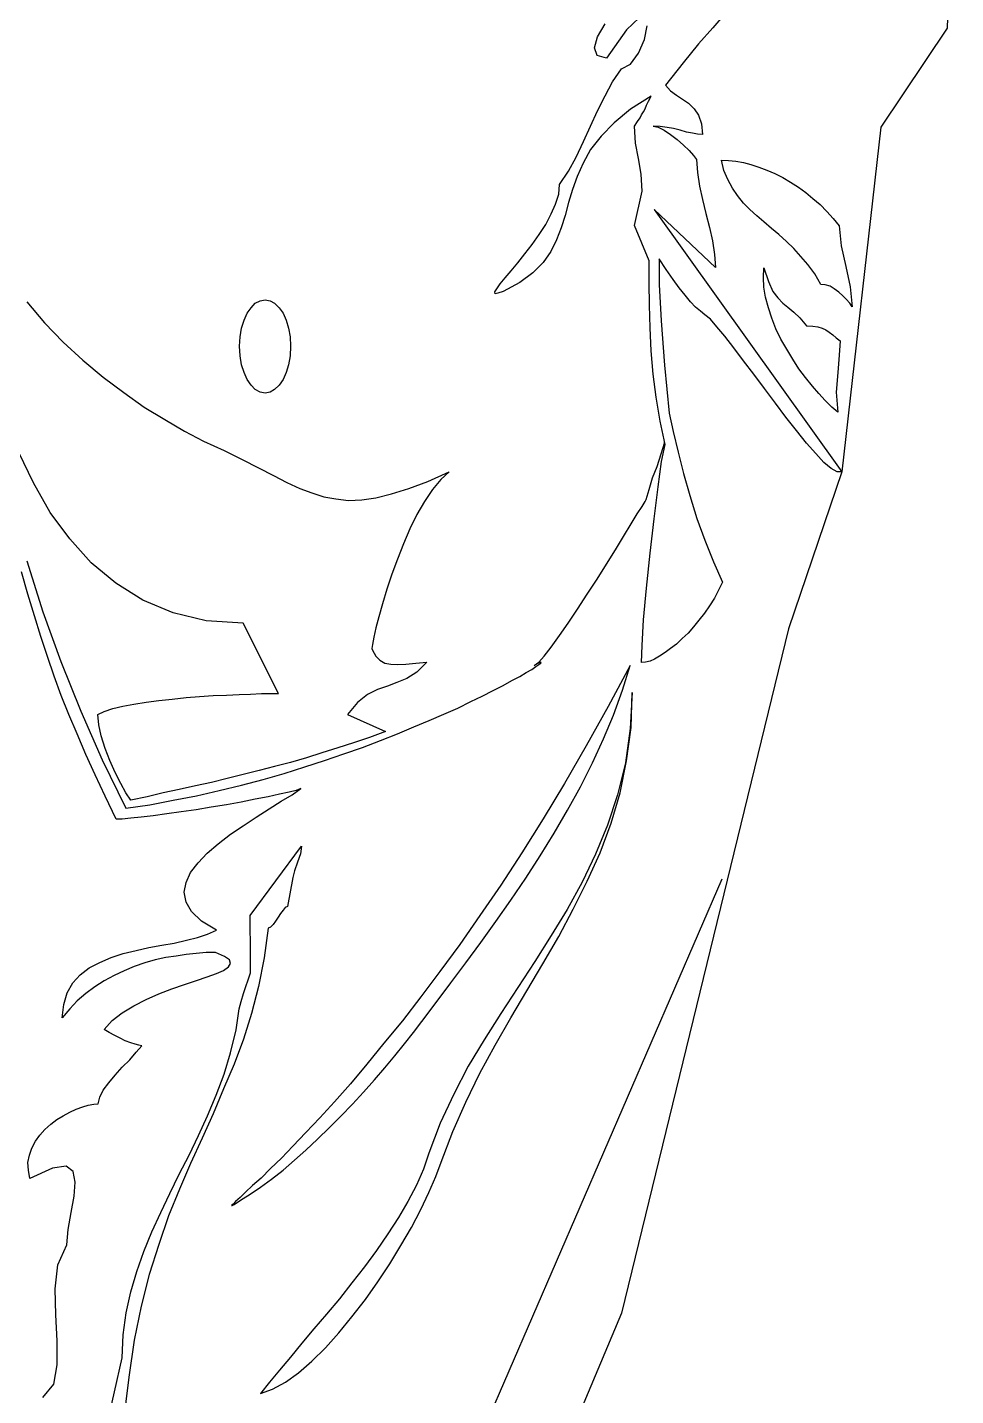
# Model space of a CAD drawing. Extents: x 3887 to 4506, y 5231 to 7083.
# Drawn here: x 4129 to 4499, y 5866 to 6412 of the extents above; entities that cross this region are included whole.
import ezdxf

# ---------------------------------------------------------------- set-up
doc = ezdxf.new("R2010")
doc.units = 0
doc.header["$LTSCALE"] = 1270
doc.header["$MEASUREMENT"] = 0
doc.layers.get('0').update_dxf_attribs({"linetype": 'CONTINUOUS'})

msp = doc.modelspace()

# ---------------------------------------------------------------- linework, layer by layer
at = {"linetype": 'CONTINUOUS'}
for p, q in [((4499.2, 6531.29), (4495.87, 6411.42)), ((4407.21, 6417.13), (4402.43, 6411.56)), ((4356.43, 6407.98), (4359.42, 6413.15)), ((4367.98, 6410.76), (4360.02, 6399.41)), ((4372.96, 6415.54), (4367.98, 6410.76)), ((4375.15, 6406.97), (4376.14, 6412.36)), ((4402.43, 6411.56), (4396.65, 6405.19)), ((4495.87, 6411.42), (4469.34, 6371.94)), ((4355.24, 6403.6), (4356.43, 6407.98)), ((4372.76, 6401.4), (4375.15, 6406.97)), ((4396.65, 6405.19), (4390.49, 6397.62)), ((4356.23, 6400.6), (4355.24, 6403.6)), ((4360.02, 6399.41), (4356.23, 6400.6)), ((4369.58, 6397.02), (4372.76, 6401.4)), ((4362.41, 6390.05), (4365.99, 6395.23)), ((4365.99, 6395.23), (4369.58, 6397.02)), ((4390.49, 6397.62), (4383.51, 6388.66)), ((4359.42, 6384.47), (4362.41, 6390.05)), ((4383.51, 6388.66), (4385.5, 6386.46)), ((4356.43, 6378.51), (4359.42, 6384.47)), ((4377.74, 6384.28), (4369.58, 6379.11)), ((4376.74, 6382.29), (4377.74, 6384.28)), ((4385.5, 6386.46), (4387.89, 6384.68)), ((4387.89, 6384.68), (4390.28, 6383.08)), ((4390.28, 6383.08), (4392.67, 6381.49)), ((4353.64, 6372.34), (4356.43, 6378.51)), ((4369.58, 6379.11), (4363, 6373.73)), ((4373.96, 6376.92), (4374.75, 6378.11)), ((4374.75, 6378.11), (4375.35, 6379.3)), ((4375.35, 6379.3), (4375.95, 6380.69)), ((4375.95, 6380.69), (4376.74, 6382.29)), ((4392.67, 6381.49), (4394.87, 6379.3)), ((4394.87, 6379.3), (4396.65, 6376.72)), ((4350.85, 6366.16), (4353.64, 6372.34)), ((4363, 6373.73), (4357.82, 6368.36)), ((4371.17, 6372.34), (4372.36, 6374.13)), ((4371.57, 6365.57), (4371.17, 6372.34)), ((4372.36, 6374.13), (4373.35, 6375.72)), ((4373.35, 6375.72), (4373.96, 6376.92)), ((4378.53, 6372.34), (4380.53, 6371.94)), ((4381.32, 6372.14), (4378.53, 6372.34)), ((4384.11, 6371.74), (4381.32, 6372.14)), ((4396.65, 6376.72), (4397.85, 6373.33)), ((4397.85, 6373.33), (4398.25, 6368.95)), ((4357.82, 6368.36), (4353.64, 6362.98)), ((4380.53, 6371.94), (4382.92, 6370.75)), ((4382.92, 6370.75), (4385.5, 6368.95)), ((4386.7, 6371.34), (4384.11, 6371.74)), ((4385.5, 6368.95), (4388.1, 6366.96)), ((4389.29, 6370.75), (4386.7, 6371.34)), ((4388.1, 6366.96), (4390.68, 6364.77)), ((4391.87, 6369.95), (4389.29, 6370.75)), ((4394.26, 6369.55), (4391.87, 6369.95)), ((4396.26, 6369.15), (4394.26, 6369.55)), ((4398.25, 6368.95), (4396.26, 6369.15)), ((4469.34, 6371.94), (4453.81, 6234.34)), ((4347.87, 6359.99), (4350.85, 6366.16)), ((4353.64, 6362.98), (4350.66, 6357.6)), ((4372.76, 6359.39), (4371.57, 6365.57)), ((4390.68, 6364.77), (4392.88, 6362.58)), ((4392.88, 6362.58), (4394.66, 6360.59)), ((4344.88, 6354.41), (4347.87, 6359.99)), ((4350.66, 6357.6), (4348.27, 6352.23)), ((4373.75, 6353.22), (4372.76, 6359.39)), ((4394.66, 6360.59), (4395.86, 6359)), ((4395.86, 6359), (4396.26, 6353.82)), ((4406.81, 6354.62), (4405.82, 6358.79)), ((4405.82, 6358.79), (4408.61, 6358.6)), ((4408.61, 6358.6), (4411.59, 6358.39)), ((4411.59, 6358.39), (4414.58, 6357.8)), ((4414.58, 6357.8), (4417.56, 6357.01)), ((4417.56, 6357.01), (4420.75, 6356.01)), ((4420.75, 6356.01), (4423.94, 6354.81)), ((4341.29, 6349.04), (4344.88, 6354.41)), ((4348.27, 6352.23), (4346.47, 6347.05)), ((4374.15, 6346.45), (4373.75, 6353.22)), ((4396.26, 6353.82), (4397.05, 6348.44)), ((4408.41, 6351.03), (4406.81, 6354.62)), ((4410.2, 6347.64), (4408.41, 6351.03)), ((4423.94, 6354.81), (4427.12, 6353.42)), ((4427.12, 6353.42), (4430.31, 6351.83)), ((4430.31, 6351.83), (4433.3, 6350.03)), ((4339.7, 6341.27), (4340.9, 6345.25)), ((4340.9, 6345.25), (4341.29, 6349.04)), ((4346.47, 6347.05), (4344.88, 6341.87)), ((4371.17, 6332.71), (4374.15, 6346.45)), ((4397.05, 6348.44), (4398.25, 6343.07)), ((4412.19, 6344.66), (4410.2, 6347.64)), ((4433.3, 6350.03), (4436.48, 6348.04)), ((4436.48, 6348.04), (4439.47, 6345.86)), ((4439.47, 6345.86), (4442.26, 6343.47)), ((4337.91, 6337.29), (4339.7, 6341.27)), ((4344.88, 6341.87), (4343.49, 6336.69)), ((4398.25, 6343.07), (4399.64, 6337.49)), ((4414.58, 6341.67), (4412.19, 6344.66)), ((4417.17, 6339.08), (4414.58, 6341.67)), ((4442.26, 6343.47), (4445.24, 6341.08)), ((4445.24, 6341.08), (4447.84, 6338.29)), ((4335.72, 6333.11), (4337.91, 6337.29)), ((4343.49, 6336.69), (4341.9, 6331.72)), ((4378.93, 6339.08), (4453.81, 6234.34)), ((4403.42, 6315.98), (4378.93, 6339.08)), ((4399.64, 6337.49), (4401.03, 6331.91)), ((4419.95, 6336.49), (4417.17, 6339.08)), ((4422.74, 6334.1), (4419.95, 6336.49)), ((4425.73, 6331.51), (4422.74, 6334.1)), ((4447.84, 6338.29), (4450.42, 6335.5)), ((4450.42, 6335.5), (4452.81, 6332.51)), ((4330.35, 6325.14), (4333.14, 6329.12)), ((4333.14, 6329.12), (4335.72, 6333.11)), ((4341.9, 6331.72), (4340.1, 6326.94)), ((4376.94, 6318.57), (4371.17, 6332.71)), ((4401.03, 6331.91), (4402.23, 6326.54)), ((4428.71, 6329.12), (4425.73, 6331.51)), ((4431.7, 6326.33), (4428.71, 6329.12)), ((4452.81, 6332.51), (4453.61, 6324.55)), ((4327.36, 6321.36), (4330.35, 6325.14)), ((4340.1, 6326.94), (4337.71, 6322.35)), ((4402.23, 6326.54), (4403.03, 6321.16)), ((4434.69, 6323.55), (4431.7, 6326.33)), ((4437.48, 6320.36), (4434.69, 6323.55)), ((4453.61, 6324.55), (4455.4, 6316.38)), ((4321.98, 6314.59), (4324.57, 6317.78)), ((4324.57, 6317.78), (4327.36, 6321.36)), ((4334.73, 6317.97), (4330.54, 6313.79)), ((4337.71, 6322.35), (4334.73, 6317.97)), ((4376.94, 6309.81), (4376.94, 6318.57)), ((4380.93, 6319.37), (4380.93, 6309.21)), ((4383.72, 6315.18), (4380.93, 6319.37)), ((4403.03, 6321.16), (4403.42, 6315.98)), ((4440.27, 6317.18), (4437.48, 6320.36)), ((4319.59, 6311.8), (4321.98, 6314.59)), ((4330.54, 6313.79), (4325.37, 6310.01)), ((4386.5, 6311.2), (4383.72, 6315.18)), ((4422.55, 6312), (4422.74, 6315.79)), ((4422.74, 6308.02), (4422.55, 6312)), ((4422.74, 6315.79), (4424.54, 6310.41)), ((4443.06, 6313.4), (4440.27, 6317.18)), ((4445.45, 6309.21), (4443.06, 6313.4)), ((4455.4, 6316.38), (4457.19, 6308.21)), ((4315.41, 6306.22), (4316.21, 6307.42)), ((4316.21, 6307.42), (4317.6, 6309.41)), ((4317.6, 6309.41), (4319.59, 6311.8)), ((4325.37, 6310.01), (4318.79, 6306.42)), ((4377.14, 6300.85), (4376.94, 6309.81)), ((4380.93, 6309.21), (4381.72, 6294.67)), ((4388.89, 6307.82), (4386.5, 6311.2)), ((4391.28, 6304.83), (4388.89, 6307.82)), ((4423.34, 6304.04), (4422.74, 6308.02)), ((4424.54, 6310.41), (4426.32, 6306.42)), ((4447.23, 6309.01), (4445.45, 6309.21)), ((4449.23, 6308.42), (4447.23, 6309.01)), ((4450.82, 6307.42), (4449.23, 6308.42)), ((4452.62, 6306.03), (4450.82, 6307.42)), ((4457.19, 6308.21), (4457.99, 6300.25)), ((4128.83, 6302.24), (4135.79, 6293.88)), ((4218.23, 6299.85), (4219.82, 6301.65)), ((4219.82, 6301.65), (4221.81, 6302.64)), ((4221.81, 6302.64), (4223.8, 6303.03)), ((4223.8, 6303.03), (4225.8, 6302.64)), ((4225.8, 6302.64), (4227.59, 6301.65)), ((4227.59, 6301.65), (4229.38, 6299.85)), ((4315.6, 6305.42), (4315.41, 6306.22)), ((4316.61, 6305.63), (4315.6, 6305.42)), ((4318.79, 6306.42), (4316.61, 6305.63)), ((4393.47, 6302.24), (4391.28, 6304.83)), ((4395.46, 6300.05), (4393.47, 6302.24)), ((4424.54, 6299.85), (4423.34, 6304.04)), ((4426.32, 6306.42), (4428.32, 6303.83)), ((4428.32, 6303.83), (4430.31, 6301.65)), ((4430.31, 6301.65), (4432.3, 6300.05)), ((4454.21, 6304.63), (4452.62, 6306.03)), ((4455.6, 6303.24), (4454.21, 6304.63)), ((4457, 6301.65), (4455.6, 6303.24)), ((4457.99, 6300.25), (4457, 6301.65)), ((4215.44, 6294.88), (4216.64, 6297.66)), ((4216.64, 6297.66), (4218.23, 6299.85)), ((4229.38, 6299.85), (4230.97, 6297.66)), ((4230.97, 6297.66), (4232.17, 6294.88)), ((4377.34, 6291.89), (4377.14, 6300.85)), ((4397.45, 6298.46), (4395.46, 6300.05)), ((4399.25, 6297.06), (4397.45, 6298.46)), ((4401.43, 6295.27), (4399.25, 6297.06)), ((4425.93, 6295.67), (4424.54, 6299.85)), ((4427.52, 6291.49), (4425.93, 6295.67)), ((4432.3, 6300.05), (4434.69, 6298.06)), ((4434.69, 6298.06), (4437.08, 6295.87)), ((4437.08, 6295.87), (4439.67, 6292.68)), ((4135.79, 6293.88), (4143.36, 6286.11)), ((4213.85, 6288.3), (4214.44, 6291.69)), ((4214.44, 6291.69), (4215.44, 6294.88)), ((4232.17, 6294.88), (4233.17, 6291.69)), ((4233.17, 6291.69), (4233.76, 6288.3)), ((4377.74, 6282.73), (4377.34, 6291.89)), ((4381.72, 6294.67), (4383.11, 6276.95)), ((4404.03, 6292.28), (4401.43, 6295.27)), ((4407.21, 6288.5), (4404.03, 6292.28)), ((4429.51, 6287.31), (4427.52, 6291.49)), ((4439.67, 6292.68), (4442.26, 6292.49)), ((4442.26, 6292.49), (4444.25, 6292.28)), ((4444.25, 6292.28), (4446.04, 6291.69)), ((4446.04, 6291.69), (4447.44, 6291.09)), ((4447.44, 6291.09), (4448.83, 6290.1)), ((4143.36, 6286.11), (4151.12, 6278.94)), ((4213.65, 6284.52), (4213.85, 6288.3)), ((4233.76, 6288.3), (4233.96, 6284.52)), ((4410.79, 6283.92), (4407.21, 6288.5)), ((4431.9, 6283.32), (4429.51, 6287.31)), ((4448.83, 6290.1), (4450.23, 6289.1)), ((4450.23, 6289.1), (4451.61, 6287.9)), ((4451.61, 6287.9), (4453.21, 6286.71)), ((4453.21, 6286.71), (4452.81, 6280.93)), ((4213.85, 6280.74), (4213.65, 6284.52)), ((4214.44, 6277.15), (4213.85, 6280.74)), ((4233.76, 6280.74), (4233.17, 6277.15)), ((4233.96, 6284.52), (4233.76, 6280.74)), ((4378.53, 6273.36), (4377.74, 6282.73)), ((4414.58, 6278.74), (4410.79, 6283.92)), ((4434.29, 6279.34), (4431.9, 6283.32)), ((4436.68, 6275.56), (4434.29, 6279.34)), ((4452.81, 6280.93), (4452.22, 6273.97)), ((4151.12, 6278.94), (4159.29, 6272.17)), ((4215.44, 6273.97), (4214.44, 6277.15)), ((4216.64, 6271.18), (4215.44, 6273.97)), ((4232.17, 6273.97), (4230.97, 6271.18)), ((4233.17, 6277.15), (4232.17, 6273.97)), ((4383.11, 6276.95), (4384.91, 6257.83)), ((4418.76, 6273.36), (4414.58, 6278.74)), ((4439.27, 6271.98), (4436.68, 6275.56)), ((4452.22, 6273.97), (4451.61, 6266.2)), ((4159.29, 6272.17), (4167.45, 6266)), ((4218.23, 6268.98), (4216.64, 6271.18)), ((4219.82, 6267.2), (4218.23, 6268.98)), ((4229.38, 6268.98), (4227.59, 6267.2)), ((4230.97, 6271.18), (4229.38, 6268.98)), ((4379.73, 6264.21), (4378.53, 6273.36)), ((4422.94, 6267.59), (4418.76, 6273.36)), ((4442.06, 6268.59), (4439.27, 6271.98)), ((4444.65, 6265.6), (4442.06, 6268.59)), ((4167.45, 6266), (4175.61, 6260.22)), ((4221.81, 6266.2), (4219.82, 6267.2)), ((4223.8, 6265.8), (4221.81, 6266.2)), ((4225.8, 6266.2), (4223.8, 6265.8)), ((4227.59, 6267.2), (4225.8, 6266.2)), ((4381.32, 6254.65), (4379.73, 6264.21)), ((4427.32, 6261.82), (4422.94, 6267.59)), ((4447.23, 6262.82), (4444.65, 6265.6)), ((4451.61, 6266.2), (4452.22, 6258.23)), ((4175.61, 6260.22), (4183.78, 6255.24)), ((4384.91, 6257.83), (4386.5, 6250.46)), ((4431.5, 6256.24), (4427.32, 6261.82)), ((4449.83, 6260.22), (4447.23, 6262.82)), ((4452.22, 6258.23), (4449.83, 6260.22)), ((4183.78, 6255.24), (4191.74, 6250.67)), ((4383.32, 6245.29), (4381.32, 6254.65)), ((4435.69, 6250.86), (4431.5, 6256.24)), ((4191.74, 6250.67), (4199.31, 6246.68)), ((4199.31, 6246.68), (4207.48, 6242.9)), ((4386.5, 6250.46), (4388.5, 6242.3)), ((4439.67, 6245.89), (4435.69, 6250.86)), ((4131.41, 6229.96), (4125.64, 6242.1)), ((4207.48, 6242.9), (4214.65, 6239.31)), ((4380.13, 6236.53), (4381.72, 6241.51)), ((4381.72, 6241.51), (4383.11, 6245.89)), ((4381.92, 6238.52), (4383.32, 6245.29)), ((4383.11, 6245.89), (4383.11, 6246.29)), ((4388.5, 6242.3), (4390.68, 6233.74)), ((4443.46, 6241.7), (4439.67, 6245.89)), ((4446.64, 6238.12), (4443.46, 6241.7)), ((4214.65, 6239.31), (4221.22, 6235.93)), ((4221.22, 6235.93), (4227.19, 6232.94)), ((4378.34, 6231.95), (4380.13, 6236.53)), ((4380.53, 6228.36), (4381.92, 6238.52)), ((4449.62, 6235.73), (4446.64, 6238.12)), ((4452.01, 6234.34), (4449.62, 6235.73)), ((4227.19, 6232.94), (4232.56, 6230.15)), ((4232.56, 6230.15), (4237.74, 6227.76)), ((4281.16, 6227.76), (4288.72, 6230.55)), ((4288.72, 6230.55), (4297.29, 6234.34)), ((4293.9, 6231.35), (4290.52, 6227.37)), ((4297.29, 6234.34), (4293.9, 6231.35)), ((4376.94, 6227.37), (4378.34, 6231.95)), ((4390.68, 6233.74), (4393.27, 6224.98)), ((4453.81, 6234.34), (4432.57, 6171.69)), ((4453.81, 6234.34), (4452.01, 6234.34)), ((4138.18, 6218.21), (4131.41, 6229.96)), ((4237.74, 6227.76), (4242.52, 6225.97)), ((4242.52, 6225.97), (4247.31, 6224.38)), ((4268.01, 6223.98), (4274.19, 6225.57)), ((4274.19, 6225.57), (4281.16, 6227.76)), ((4290.52, 6227.37), (4287.33, 6222.59)), ((4375.74, 6223.38), (4376.94, 6227.37)), ((4378.93, 6215.61), (4380.53, 6228.36)), ((4393.27, 6224.98), (4396.06, 6215.82)), ((4247.31, 6224.38), (4252.09, 6223.58)), ((4252.09, 6223.58), (4257.06, 6222.99)), ((4257.06, 6222.99), (4262.44, 6223.18)), ((4262.44, 6223.18), (4268.01, 6223.98)), ((4287.33, 6222.59), (4284.34, 6217.41)), ((4372.16, 6217.61), (4374.15, 6220.6)), ((4374.15, 6220.6), (4375.35, 6222.59)), ((4375.35, 6222.59), (4375.74, 6223.38)), ((4145.94, 6207.65), (4138.18, 6218.21)), ((4284.34, 6217.41), (4281.55, 6211.63)), ((4369.77, 6213.62), (4372.16, 6217.61)), ((4377.34, 6201.88), (4378.93, 6215.61)), ((4396.06, 6215.82), (4399.25, 6207.06)), ((4281.55, 6211.63), (4278.97, 6205.66)), ((4363.6, 6203.27), (4366.79, 6208.65)), ((4366.79, 6208.65), (4369.77, 6213.62)), ((4154.51, 6198.09), (4145.94, 6207.65)), ((4278.97, 6205.66), (4276.58, 6199.49)), ((4360.02, 6197.49), (4363.6, 6203.27)), ((4399.25, 6207.06), (4402.63, 6198.49)), ((4128.83, 6198.89), (4135.2, 6178.58)), ((4164.26, 6189.93), (4154.51, 6198.09)), ((4276.58, 6199.49), (4274.39, 6193.51)), ((4356.23, 6191.52), (4360.02, 6197.49)), ((4375.95, 6187.93), (4377.34, 6201.88)), ((4402.63, 6198.49), (4406.21, 6190.32)), ((4129.23, 6185.55), (4126.63, 6194.51)), ((4274.39, 6193.51), (4272.39, 6187.54)), ((4175.02, 6183.16), (4164.26, 6189.93)), ((4272.39, 6187.54), (4270.6, 6181.77)), ((4352.25, 6185.55), (4356.23, 6191.52)), ((4374.75, 6175.39), (4375.95, 6187.93)), ((4404.62, 6187.14), (4403.03, 6183.95)), ((4406.21, 6190.32), (4404.62, 6187.14)), ((4131.81, 6176.99), (4129.23, 6185.55)), ((4187.16, 6178.18), (4175.02, 6183.16)), ((4270.6, 6181.77), (4269.21, 6176.59)), ((4348.46, 6179.57), (4352.25, 6185.55)), ((4401.03, 6180.97), (4399.04, 6177.98)), ((4403.03, 6183.95), (4401.03, 6180.97)), ((4134.4, 6168.62), (4131.81, 6176.99)), ((4135.2, 6178.58), (4142.37, 6158.66)), ((4200.31, 6174.99), (4187.16, 6178.18)), ((4269.21, 6176.59), (4268.01, 6172.2)), ((4344.68, 6174), (4348.46, 6179.57)), ((4399.04, 6177.98), (4396.86, 6175.19)), ((4215.04, 6174), (4200.31, 6174.99)), ((4229.19, 6145.92), (4215.04, 6174)), ((4268.01, 6172.2), (4267.22, 6168.42)), ((4341.29, 6169.02), (4344.68, 6174)), ((4432.57, 6171.69), (4365.94, 5898.65)), ((4374.15, 6165.03), (4374.75, 6175.39)), ((4394.66, 6172.6), (4392.48, 6170.02)), ((4396.86, 6175.19), (4394.66, 6172.6)), ((4136.99, 6160.65), (4134.4, 6168.62)), ((4266.62, 6165.43), (4266.42, 6163.84)), ((4267.22, 6168.42), (4266.62, 6165.43)), ((4337.91, 6164.44), (4341.29, 6169.02)), ((4373.96, 6158.26), (4374.15, 6165.03)), ((4387.89, 6165.64), (4385.5, 6163.84)), ((4390.09, 6167.82), (4387.89, 6165.64)), ((4392.48, 6170.02), (4390.09, 6167.82)), ((4139.77, 6152.89), (4136.99, 6160.65)), ((4266.42, 6163.84), (4266.62, 6163.25)), ((4266.62, 6163.25), (4268.01, 6160.86)), ((4268.01, 6160.86), (4269.61, 6159.26)), ((4269.61, 6159.26), (4271.6, 6158.07)), ((4332.93, 6158.47), (4335.13, 6160.86)), ((4335.13, 6160.86), (4337.91, 6164.44)), ((4379.13, 6159.66), (4377.34, 6158.87)), ((4381.12, 6160.86), (4379.13, 6159.66)), ((4383.32, 6162.25), (4381.12, 6160.86)), ((4385.5, 6163.84), (4383.32, 6162.25)), ((4142.37, 6158.66), (4150.32, 6138.95)), ((4271.6, 6158.07), (4273.99, 6157.67)), ((4273.99, 6157.67), (4276.78, 6157.47)), ((4276.78, 6157.47), (4279.96, 6157.67)), ((4279.96, 6157.67), (4283.94, 6158.07)), ((4284.34, 6154.49), (4280.36, 6151.89)), ((4283.94, 6158.07), (4288.32, 6158.47)), ((4288.32, 6158.47), (4284.34, 6154.49)), ((4325.37, 6152.69), (4327.96, 6154.28)), ((4327.96, 6154.28), (4330.14, 6155.48)), ((4330.14, 6155.48), (4331.74, 6156.67)), ((4331.14, 6157.07), (4332.93, 6158.47)), ((4332.53, 6157.87), (4331.14, 6157.07)), ((4331.74, 6156.67), (4332.93, 6157.47)), ((4333.53, 6158.26), (4332.53, 6157.87)), ((4332.93, 6157.47), (4333.73, 6158.07)), ((4333.93, 6158.26), (4333.53, 6158.26)), ((4333.73, 6158.07), (4333.93, 6158.26)), ((4369.37, 6157.07), (4360.61, 6140.74)), ((4366.39, 6147.31), (4369.37, 6157.07)), ((4375.55, 6158.47), (4373.96, 6158.26)), ((4377.34, 6158.87), (4375.55, 6158.47)), ((4142.56, 6145.12), (4139.77, 6152.89)), ((4272.6, 6148.91), (4268.61, 6147.51)), ((4276.38, 6150.3), (4272.6, 6148.91)), ((4280.36, 6151.89), (4276.38, 6150.3)), ((4314.81, 6147.11), (4318.79, 6149.11)), ((4318.79, 6149.11), (4322.18, 6151.1)), ((4322.18, 6151.1), (4325.37, 6152.69)), ((4145.54, 6137.56), (4142.56, 6145.12)), ((4176.41, 6142.53), (4181.39, 6143.13)), ((4181.39, 6143.13), (4186.76, 6143.73)), ((4186.76, 6143.73), (4192.34, 6144.33)), ((4192.34, 6144.33), (4197.72, 6144.73)), ((4197.72, 6144.73), (4203.1, 6145.12)), ((4203.1, 6145.12), (4208.47, 6145.32)), ((4208.47, 6145.32), (4213.45, 6145.52)), ((4213.45, 6145.52), (4218.03, 6145.72)), ((4218.03, 6145.72), (4222.42, 6145.92)), ((4222.42, 6145.92), (4226, 6145.92)), ((4226, 6145.92), (4229.19, 6145.92)), ((4264.63, 6145.52), (4260.64, 6142.34)), ((4268.61, 6147.51), (4264.63, 6145.52)), ((4300.67, 6140.14), (4305.85, 6142.73)), ((4305.85, 6142.73), (4310.43, 6144.92)), ((4310.43, 6144.92), (4314.81, 6147.11)), ((4362.81, 6137.35), (4366.39, 6147.31)), ((4370.17, 6146.32), (4369.37, 6131.99)), ((4369.77, 6132.39), (4370.17, 6146.32)), ((4148.93, 6129.8), (4145.54, 6137.56)), ((4150.32, 6138.95), (4158.89, 6119.44)), ((4157.09, 6137.56), (4159.68, 6138.75)), ((4157.49, 6133.37), (4157.09, 6137.56)), ((4159.68, 6138.75), (4163.07, 6139.95)), ((4163.07, 6139.95), (4167.05, 6140.94)), ((4167.05, 6140.94), (4171.44, 6141.73)), ((4171.44, 6141.73), (4176.41, 6142.53)), ((4260.64, 6142.34), (4256.66, 6137.56)), ((4256.66, 6137.56), (4271.8, 6130.79)), ((4289.32, 6135.17), (4295.09, 6137.75)), ((4295.09, 6137.75), (4300.67, 6140.14)), ((4360.61, 6140.74), (4351.85, 6125.02)), ((4358.82, 6127.81), (4362.81, 6137.35)), ((4158.49, 6129), (4157.49, 6133.37)), ((4276.58, 6129.8), (4283.15, 6132.58)), ((4283.15, 6132.58), (4289.32, 6135.17)), ((4369.37, 6131.99), (4367.58, 6118.25)), ((4367.98, 6119.05), (4369.77, 6132.39)), ((4152.31, 6121.63), (4148.93, 6129.8)), ((4160.08, 6124.02), (4158.49, 6129)), ((4265.42, 6128.4), (4259.05, 6126.21)), ((4262.63, 6124.42), (4269.81, 6127.2)), ((4271.8, 6130.79), (4265.42, 6128.4)), ((4269.81, 6127.2), (4276.58, 6129.8)), ((4354.44, 6118.25), (4358.82, 6127.81)), ((4156.1, 6113.47), (4152.31, 6121.63)), ((4161.87, 6119.24), (4160.08, 6124.02)), ((4246.51, 6122.23), (4240.33, 6120.24)), ((4252.88, 6124.22), (4246.51, 6122.23)), ((4247.5, 6119.24), (4255.27, 6121.83)), ((4259.05, 6126.21), (4252.88, 6124.22)), ((4255.27, 6121.83), (4262.63, 6124.42)), ((4351.85, 6125.02), (4343.28, 6110.08)), ((4158.89, 6119.44), (4168.25, 6100.13)), ((4164.06, 6114.46), (4161.87, 6119.24)), ((4227.59, 6116.85), (4221.42, 6115.26)), ((4233.96, 6118.44), (4227.59, 6116.85)), ((4231.37, 6114.06), (4239.73, 6116.66)), ((4240.33, 6120.24), (4233.96, 6118.44)), ((4239.73, 6116.66), (4247.5, 6119.24)), ((4349.66, 6108.69), (4354.44, 6118.25)), ((4367.58, 6118.25), (4364.4, 6105.5)), ((4365.39, 6106.3), (4367.98, 6119.05)), ((4160.08, 6104.91), (4156.1, 6113.47)), ((4166.26, 6110.08), (4164.06, 6114.46)), ((4168.25, 6106.3), (4166.26, 6110.08)), ((4202.5, 6110.48), (4196.12, 6109.09)), ((4208.67, 6112.07), (4202.5, 6110.48)), ((4215.04, 6113.67), (4208.67, 6112.07)), ((4214.44, 6109.29), (4223.01, 6111.67)), ((4221.42, 6115.26), (4215.04, 6113.67)), ((4223.01, 6111.67), (4231.37, 6114.06)), ((4343.28, 6110.08), (4334.73, 6095.94)), ((4164.46, 6095.75), (4160.08, 6104.91)), ((4170.24, 6103.31), (4168.25, 6106.3)), ((4176.81, 6104.71), (4170.24, 6103.31)), ((4183.18, 6106.3), (4176.81, 6104.71)), ((4189.55, 6107.69), (4183.18, 6106.3)), ((4187.16, 6103.31), (4196.52, 6105.1)), ((4196.12, 6109.09), (4189.55, 6107.69)), ((4196.52, 6105.1), (4205.49, 6107.29)), ((4205.49, 6107.29), (4214.44, 6109.29)), ((4225, 6104.71), (4219.82, 6103.71)), ((4229.58, 6105.7), (4225, 6104.71)), ((4233.36, 6106.5), (4229.58, 6105.7)), ((4230.18, 6102.91), (4234.56, 6105.5)), ((4236.15, 6107.29), (4233.36, 6106.5)), ((4234.56, 6105.5), (4238.14, 6108.09)), ((4238.14, 6108.09), (4236.15, 6107.29)), ((4344.48, 6099.33), (4349.66, 6108.69)), ((4364.4, 6105.5), (4360.42, 6093.36)), ((4361.81, 6094.15), (4365.39, 6106.3)), ((4168.25, 6100.13), (4177.81, 6101.52)), ((4177.81, 6101.52), (4187.16, 6103.31)), ((4196.33, 6099.52), (4190.35, 6098.73)), ((4202.3, 6100.52), (4196.33, 6099.52)), ((4208.47, 6101.52), (4202.3, 6100.52)), ((4214.25, 6102.52), (4208.47, 6101.52)), ((4219.82, 6103.71), (4214.25, 6102.52)), ((4220.22, 6096.54), (4225.4, 6099.92)), ((4225.4, 6099.92), (4230.18, 6102.91)), ((4339.11, 6090.17), (4344.48, 6099.33)), ((4166.85, 6095.75), (4164.46, 6095.75)), ((4170.24, 6096.14), (4166.85, 6095.75)), ((4174.42, 6096.54), (4170.24, 6096.14)), ((4179.2, 6097.14), (4174.42, 6096.54)), ((4184.58, 6097.93), (4179.2, 6097.14)), ((4190.35, 6098.73), (4184.58, 6097.93)), ((4215.04, 6093.15), (4220.22, 6096.54)), ((4334.73, 6095.94), (4326.16, 6082.4)), ((4357.43, 6082.4), (4361.81, 6094.15)), ((4205.09, 6085.99), (4210.06, 6089.77)), ((4210.06, 6089.77), (4215.04, 6093.15)), ((4333.53, 6081.21), (4339.11, 6090.17)), ((4360.42, 6093.36), (4355.64, 6081.81)), ((4200.71, 6082.21), (4205.09, 6085.99)), ((4217.83, 6057.32), (4238.34, 6085)), ((4238.34, 6085), (4237.95, 6082)), ((4194.13, 6074.44), (4197.13, 6078.42)), ((4197.13, 6078.42), (4200.71, 6082.21)), ((4236.75, 6078.62), (4235.56, 6075.23)), ((4237.95, 6082), (4236.75, 6078.62)), ((4326.16, 6082.4), (4317.8, 6069.46)), ((4327.75, 6072.24), (4333.53, 6081.21)), ((4355.64, 6081.81), (4350.26, 6070.65)), ((4352.25, 6071.05), (4357.43, 6082.4)), ((4192.34, 6070.46), (4194.13, 6074.44)), ((4234.95, 6072.45), (4232.77, 6060.9)), ((4235.56, 6075.23), (4234.95, 6072.45)), ((4405.92, 6071.79), (4299.32, 5825.39)), ((4321.78, 6063.48), (4327.75, 6072.24)), ((4191.55, 6066.67), (4192.34, 6070.46)), ((4192.34, 6062.69), (4191.55, 6066.67)), ((4317.8, 6069.46), (4309.44, 6057.32)), ((4350.26, 6070.65), (4344.29, 6059.7)), ((4346.67, 6059.9), (4352.25, 6071.05)), ((4194.53, 6058.91), (4192.34, 6062.69)), ((4232.77, 6060.9), (4231.77, 6060.5)), ((4315.81, 6054.92), (4321.78, 6063.48)), ((4198.51, 6055.12), (4194.53, 6058.91)), ((4217.83, 6052.73), (4217.83, 6057.32)), ((4228.98, 6056.71), (4227.99, 6055.12)), ((4229.98, 6058.11), (4228.98, 6056.71)), ((4230.97, 6059.5), (4229.98, 6058.11)), ((4231.77, 6060.5), (4230.97, 6059.5)), ((4309.44, 6057.32), (4301.47, 6045.76)), ((4344.29, 6059.7), (4337.91, 6049.34)), ((4340.9, 6048.95), (4346.67, 6059.9)), ((4196.92, 6048.55), (4200.9, 6049.94)), ((4204.49, 6051.54), (4198.51, 6055.12)), ((4200.9, 6049.94), (4204.49, 6051.54)), ((4218.03, 6045.76), (4217.83, 6052.73)), ((4225, 6052.33), (4223.41, 6040.39)), ((4226, 6052.73), (4225, 6052.33)), ((4226.99, 6053.73), (4226, 6052.73)), ((4227.99, 6055.12), (4226.99, 6053.73)), ((4309.84, 6046.55), (4315.81, 6054.92)), ((4172.43, 6043.37), (4177.41, 6044.56)), ((4177.41, 6044.56), (4182.59, 6045.56)), ((4182.59, 6045.56), (4187.56, 6046.36)), ((4187.56, 6046.36), (4192.54, 6047.55)), ((4192.54, 6047.55), (4196.92, 6048.55)), ((4218.03, 6038.79), (4218.03, 6045.76)), ((4301.47, 6045.76), (4293.5, 6035.01)), ((4303.86, 6038.4), (4309.84, 6046.55)), ((4337.91, 6049.34), (4331.34, 6038.99)), ((4334.52, 6038), (4340.9, 6048.95)), ((4157.89, 6038.59), (4162.47, 6040.58)), ((4162.47, 6040.58), (4167.25, 6042.17)), ((4167.25, 6042.17), (4172.43, 6043.37)), ((4179.99, 6039.59), (4175.82, 6038.4)), ((4184.18, 6040.58), (4179.99, 6039.59)), ((4188.36, 6041.18), (4184.18, 6040.58)), ((4192.34, 6041.78), (4188.36, 6041.18)), ((4196.33, 6042.17), (4192.34, 6041.78)), ((4200.31, 6042.57), (4196.33, 6042.17)), ((4204.09, 6042.57), (4200.31, 6042.57)), ((4207.67, 6040.98), (4204.09, 6042.57)), ((4209.66, 6039.59), (4207.67, 6040.98)), ((4210.06, 6038.19), (4209.66, 6039.59)), ((4223.41, 6040.39), (4221.22, 6029.03)), ((4331.34, 6038.99), (4324.57, 6028.63)), ((4147.14, 6030.43), (4150.13, 6033.62)), ((4150.13, 6033.62), (4153.71, 6036.4)), ((4153.71, 6036.4), (4157.89, 6038.59)), ((4167.65, 6035.21), (4163.67, 6033.41)), ((4171.63, 6037), (4167.65, 6035.21)), ((4175.82, 6038.4), (4171.63, 6037)), ((4200.71, 6032.82), (4204.49, 6034.21)), ((4204.49, 6034.21), (4207.27, 6035.4)), ((4207.27, 6035.4), (4209.27, 6036.8)), ((4209.27, 6036.8), (4210.06, 6038.19)), ((4215.24, 6026.25), (4218.03, 6034.41)), ((4218.03, 6034.41), (4218.03, 6038.79)), ((4293.5, 6035.01), (4285.93, 6024.85)), ((4297.88, 6030.43), (4303.86, 6038.4)), ((4328.15, 6027.24), (4334.52, 6038)), ((4144.95, 6026.45), (4147.14, 6030.43)), ((4155.9, 6028.84), (4152.31, 6026.25)), ((4159.68, 6031.23), (4155.9, 6028.84)), ((4163.67, 6033.41), (4159.68, 6031.23)), ((4186.57, 6028.04), (4191.74, 6029.83)), ((4191.74, 6029.83), (4196.52, 6031.42)), ((4196.52, 6031.42), (4200.71, 6032.82)), ((4221.22, 6029.03), (4218.43, 6018.28)), ((4292.11, 6022.66), (4297.88, 6030.43)), ((4324.57, 6028.63), (4317.8, 6018.28)), ((4143.56, 6021.87), (4144.95, 6026.45)), ((4148.93, 6023.26), (4145.94, 6020.07)), ((4152.31, 6026.25), (4148.93, 6023.26)), ((4171.44, 6021.27), (4176.41, 6023.86)), ((4176.41, 6023.86), (4181.39, 6026.05)), ((4181.39, 6026.05), (4186.57, 6028.04)), ((4213.45, 6020.07), (4214.25, 6023.06)), ((4214.25, 6023.06), (4215.24, 6026.25)), ((4285.93, 6024.85), (4278.57, 6015.29)), ((4286.33, 6015.1), (4292.11, 6022.66)), ((4321.78, 6016.48), (4328.15, 6027.24)), ((4142.96, 6016.48), (4143.56, 6021.87)), ((4145.94, 6020.07), (4142.96, 6016.48)), ((4162.87, 6015.49), (4166.85, 6018.48)), ((4166.85, 6018.48), (4171.44, 6021.27)), ((4212.26, 6011.71), (4213.45, 6020.07)), ((4218.43, 6018.28), (4215.24, 6007.93)), ((4317.8, 6018.28), (4311.22, 6007.72)), ((4159.68, 6011.91), (4162.87, 6015.49)), ((4161.68, 6010.72), (4159.68, 6011.91)), ((4210.06, 6002.55), (4212.26, 6011.71)), ((4278.57, 6015.29), (4271.2, 6006.34)), ((4282.95, 6010.72), (4286.33, 6015.1)), ((4315.6, 6005.54), (4321.78, 6016.48)), ((4163.87, 6009.52), (4161.68, 6010.72)), ((4166.06, 6008.33), (4163.87, 6009.52)), ((4168.05, 6007.33), (4166.06, 6008.33)), ((4170.24, 6006.53), (4168.05, 6007.33)), ((4172.03, 6005.94), (4170.24, 6006.53)), ((4215.24, 6007.93), (4211.46, 5997.97)), ((4271.2, 6006.34), (4264.43, 5997.97)), ((4279.37, 6006.13), (4282.95, 6010.72)), ((4311.22, 6007.72), (4304.85, 5997.17)), ((4169.84, 5999.76), (4172.43, 6002.75)), ((4173.43, 6005.54), (4172.03, 6005.94)), ((4172.43, 6002.75), (4174.62, 6005.34)), ((4174.62, 6005.34), (4173.43, 6005.54)), ((4207.48, 5993.98), (4210.06, 6002.55)), ((4271.6, 5996.57), (4275.58, 6001.35)), ((4275.58, 6001.35), (4279.37, 6006.13)), ((4309.44, 5994.38), (4315.6, 6005.54)), ((4164.06, 5993.59), (4166.85, 5996.77)), ((4166.85, 5996.77), (4169.84, 5999.76)), ((4211.46, 5997.97), (4207.27, 5988.21)), ((4264.43, 5997.97), (4257.86, 5990.2)), ((4267.41, 5991.8), (4271.6, 5996.57)), ((4304.85, 5997.17), (4299.08, 5986.02)), ((4159.29, 5987.61), (4161.47, 5990.6)), ((4161.47, 5990.6), (4164.06, 5993.59)), ((4204.29, 5985.62), (4207.48, 5993.98)), ((4257.86, 5990.2), (4251.48, 5983.04)), ((4263.03, 5986.81), (4267.41, 5991.8)), ((4303.86, 5982.83), (4309.44, 5994.38)), ((4157.3, 5982.24), (4157.89, 5984.82)), ((4157.89, 5984.82), (4159.29, 5987.61)), ((4200.9, 5977.46), (4204.29, 5985.62)), ((4207.27, 5988.21), (4203.1, 5978.26)), ((4258.65, 5982.04), (4263.03, 5986.81)), ((4299.08, 5986.02), (4293.7, 5974.47)), ((4145.94, 5978.85), (4148.53, 5980.04)), ((4148.53, 5980.04), (4151.12, 5981.04)), ((4151.12, 5981.04), (4153.31, 5981.64)), ((4153.31, 5981.64), (4155.5, 5982.04)), ((4155.5, 5982.04), (4157.3, 5982.24)), ((4251.48, 5983.04), (4245.71, 5976.66)), ((4254.08, 5977.26), (4258.65, 5982.04)), ((4298.68, 5971.09), (4303.86, 5982.83)), ((4136, 5971.88), (4138.39, 5974.07)), ((4138.39, 5974.07), (4140.77, 5975.87)), ((4140.77, 5975.87), (4143.36, 5977.46)), ((4143.36, 5977.46), (4145.94, 5978.85)), ((4197.32, 5969.49), (4200.9, 5977.46)), ((4203.1, 5978.26), (4198.72, 5968.5)), ((4245.71, 5976.66), (4240.13, 5970.69)), ((4249.49, 5972.68), (4254.08, 5977.26)), ((4293.7, 5974.47), (4289.12, 5962.52)), ((4132.21, 5967.3), (4134.01, 5969.69)), ((4134.01, 5969.69), (4136, 5971.88)), ((4193.54, 5961.73), (4197.32, 5969.49)), ((4198.72, 5968.5), (4194.13, 5958.34)), ((4240.13, 5970.69), (4234.95, 5965.31)), ((4240.13, 5963.72), (4244.72, 5968.1)), ((4244.72, 5968.1), (4249.49, 5972.68)), ((4294.1, 5958.94), (4298.68, 5971.09)), ((4129.82, 5961.73), (4130.82, 5964.51)), ((4130.82, 5964.51), (4132.21, 5967.3)), ((4234.95, 5965.31), (4230.38, 5960.53)), ((4235.56, 5959.74), (4240.13, 5963.72)), ((4129.23, 5958.74), (4129.82, 5961.73)), ((4129.42, 5955.75), (4129.23, 5958.74)), ((4144.56, 5957.35), (4138.98, 5956.55)), ((4147.34, 5955.15), (4144.56, 5957.35)), ((4189.55, 5954.16), (4193.54, 5961.73)), ((4194.13, 5958.34), (4189.75, 5948.19)), ((4230.38, 5960.53), (4226, 5956.35)), ((4230.97, 5955.75), (4235.56, 5959.74)), ((4289.12, 5962.52), (4286.93, 5956.15)), ((4291.91, 5953.16), (4294.1, 5958.94)), ((4130.02, 5952.36), (4129.42, 5955.75)), ((4138.98, 5956.55), (4130.02, 5952.36)), ((4148.14, 5950.98), (4147.34, 5955.15)), ((4185.77, 5946.39), (4189.55, 5954.16)), ((4222.21, 5952.57), (4218.83, 5949.58)), ((4222.02, 5948.98), (4226.4, 5952.17)), ((4226, 5956.35), (4222.21, 5952.57)), ((4226.4, 5952.17), (4230.97, 5955.75)), ((4286.93, 5956.15), (4284.15, 5949.78)), ((4289.12, 5946.79), (4291.91, 5953.16)), ((4147.74, 5945.4), (4148.14, 5950.98)), ((4182.19, 5938.83), (4185.77, 5946.39)), ((4189.75, 5948.19), (4185.37, 5937.43)), ((4216.04, 5946.99), (4213.85, 5944.8)), ((4215.04, 5944.4), (4217.83, 5946.2)), ((4218.83, 5949.58), (4216.04, 5946.99)), ((4217.83, 5946.2), (4222.02, 5948.98)), ((4284.15, 5949.78), (4280.76, 5943.21)), ((4285.93, 5940.02), (4289.12, 5946.79)), ((4146.54, 5938.83), (4147.74, 5945.4)), ((4211.06, 5942.21), (4210.46, 5941.61)), ((4210.46, 5941.61), (4210.66, 5941.61)), ((4210.66, 5941.61), (4211.46, 5942.01)), ((4212.05, 5943.21), (4211.06, 5942.21)), ((4211.46, 5942.01), (4212.85, 5943.01)), ((4213.85, 5944.8), (4212.05, 5943.21)), ((4212.85, 5943.01), (4215.04, 5944.4)), ((4280.76, 5943.21), (4276.98, 5936.83)), ((4145.35, 5932.06), (4146.54, 5938.83)), ((4178.6, 5931.06), (4182.19, 5938.83)), ((4185.37, 5937.43), (4181.39, 5926.08)), ((4276.98, 5936.83), (4272.79, 5930.26)), ((4282.16, 5932.85), (4285.93, 5940.02)), ((4144.76, 5925.88), (4145.35, 5932.06)), ((4175.42, 5923.3), (4178.6, 5931.06)), ((4272.79, 5930.26), (4268.21, 5923.69)), ((4277.97, 5925.69), (4282.16, 5932.85)), ((4141.17, 5917.92), (4144.76, 5925.88)), ((4181.39, 5926.08), (4177.6, 5914.13)), ((4273.59, 5918.31), (4277.97, 5925.69)), ((4172.63, 5915.33), (4175.42, 5923.3)), ((4268.21, 5923.69), (4263.43, 5917.12)), ((4140.17, 5908.36), (4141.17, 5917.92)), ((4170.24, 5907.16), (4172.63, 5915.33)), ((4177.6, 5914.13), (4174.42, 5901.38)), ((4263.43, 5917.12), (4258.46, 5910.75)), ((4268.81, 5911.15), (4273.59, 5918.31)), ((4140.38, 5898.01), (4140.17, 5908.36)), ((4258.46, 5910.75), (4253.48, 5904.38)), ((4263.83, 5904.17), (4268.81, 5911.15)), ((4168.44, 5898.8), (4170.24, 5907.16)), ((4253.48, 5904.38), (4248.3, 5898.2)), ((4258.46, 5897.21), (4263.83, 5904.17)), ((4140.97, 5887.65), (4140.38, 5898.01)), ((4167.25, 5890.04), (4168.44, 5898.8)), ((4174.42, 5901.38), (4171.63, 5887.85)), ((4365.94, 5898.65), (4227.99, 5569.62)), ((4248.3, 5898.2), (4243.32, 5892.43)), ((4253.28, 5890.83), (4258.46, 5897.21)), ((4243.32, 5892.43), (4238.54, 5886.65)), ((4140.97, 5878.09), (4140.97, 5887.65)), ((4166.85, 5880.87), (4167.25, 5890.04)), ((4171.63, 5887.85), (4169.45, 5873.11)), ((4238.54, 5886.65), (4233.96, 5881.08)), ((4247.9, 5884.86), (4253.28, 5890.83)), ((4159.88, 5850.01), (4166.85, 5880.87)), ((4233.96, 5881.08), (4229.58, 5875.9)), ((4242.52, 5879.48), (4247.9, 5884.86)), ((4139.58, 5870.33), (4140.97, 5878.09)), ((4229.58, 5875.9), (4225.6, 5871.12)), ((4237.15, 5874.9), (4242.52, 5879.48)), ((4135.2, 5864.94), (4139.58, 5870.33)), ((4169.45, 5873.11), (4163.87, 5827.71)), ((4225.6, 5871.12), (4222.02, 5866.54)), ((4226.8, 5868.33), (4231.97, 5871.12)), ((4231.97, 5871.12), (4237.15, 5874.9)), ((4222.02, 5866.54), (4226.8, 5868.33))]:
    msp.add_line(p, q, dxfattribs=at)

doc.saveas('drawing.dxf')
